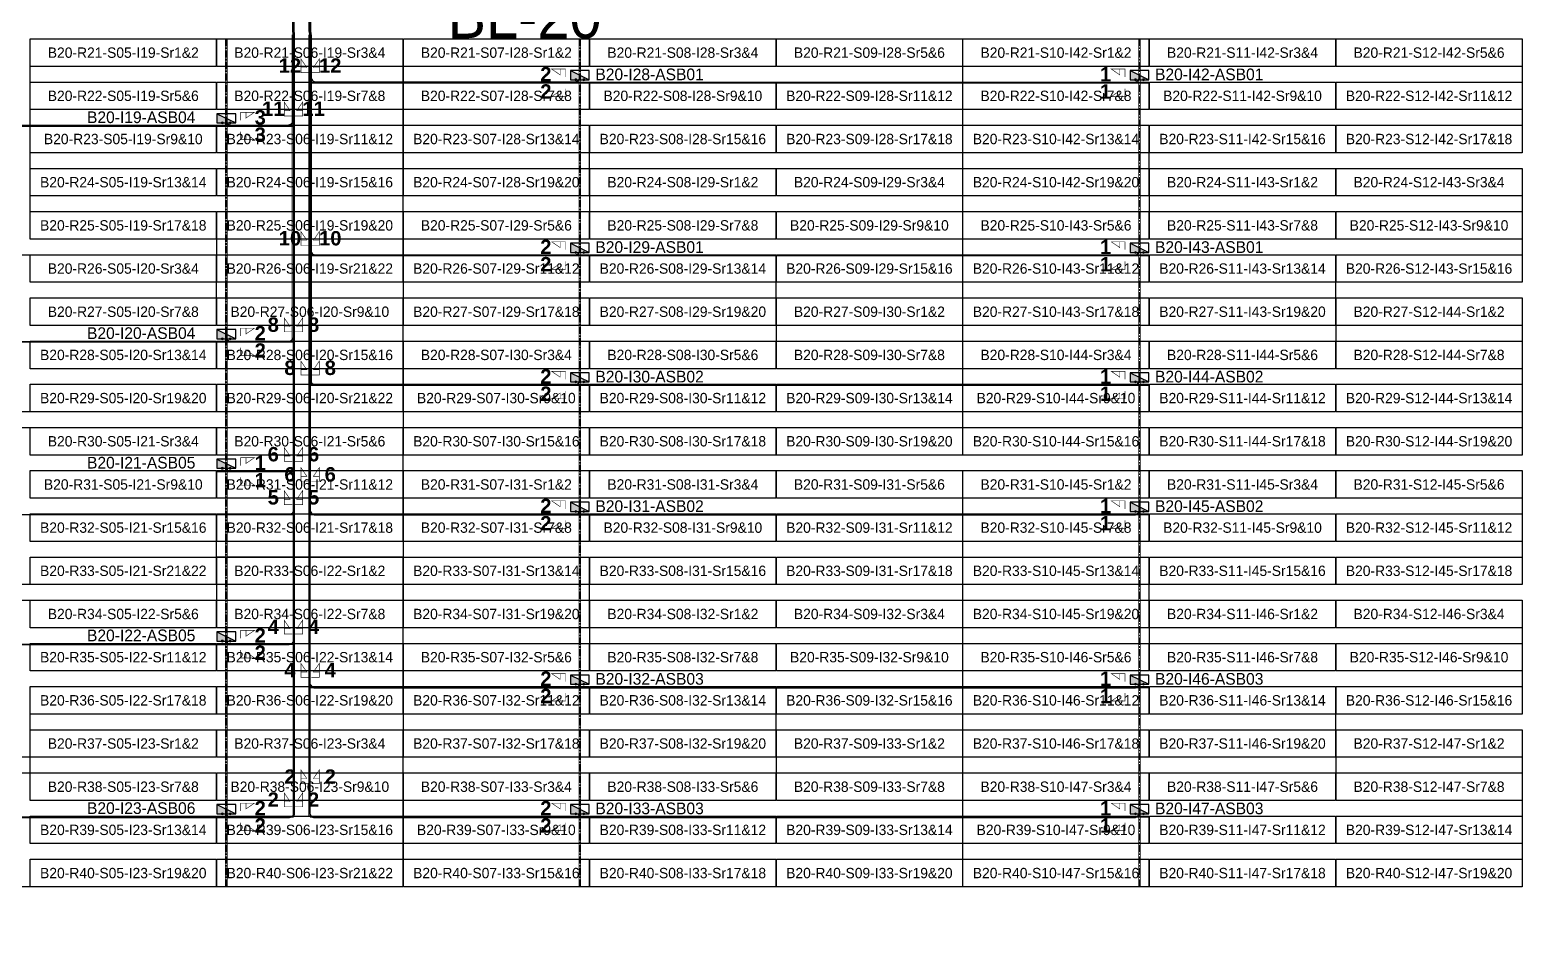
# Model space of a CAD drawing. Header units: metres. Extents: x 530144 to 530565, y 2673807 to 2674119.
# Drawn here: x 530306.3 to 530565.4, y 2673806.8 to 2673963.1 of the extents above; entities that cross this region are included whole.
import ezdxf
from ezdxf.enums import TextEntityAlignment as Align

# ---------------------------------------------------------------- set-up
doc = ezdxf.new("R2010")
doc.units = ezdxf.units.M
doc.linetypes.add('CENTER', pattern=[2, 1.25, -0.25, 0.25, -0.25])
doc.layers.add('Boundary-12.5 MW Block', color=6, linetype='Continuous', lineweight=9)
doc.layers.add('PILE', color=1, linetype='Continuous', lineweight=15)
for name, color, linetype in [('DC Trench BL-20', 40, 'Continuous'), ('E-Inverter Grouping', 2, 'Continuous'), ('Excavation', 7, 'Continuous'), ('Inverter Block-20', 7, 'Continuous'), ('LT Cable(AG) INV to LT Panel BL-20', 2, 'Continuous'), ('Messenger Wire Exc Link', 7, 'Continuous'), ('Messenger Wire-Block-20 (Master Path)', 30, 'Continuous'), ('Messenger Wire-Block-20 (MW Path)', 191, 'Continuous'), ('MMS Block Numbering', 7, 'Continuous'), ('MMS Table Block-20', 8, 'Continuous'), ('Plan Line - DC BL-20', 40, 'Continuous'), ('Section Marking BL-20', 2, 'Continuous')]:
    doc.layers.add(name, color=color, linetype=linetype)
doc.styles.add('Adani Regular', font='Adani Regular.ttf')
doc.styles.add('BoldTextStyle', font='arialbd.ttf')
doc.styles.get("Standard").update_dxf_attribs({"font": 'Adani Regular.ttf'})

# ---------------------------------------------------------------- blocks, each defined once
blk = doc.blocks.new('MMS Table (32.292 x 4.788)')
at = {"color": 0}
blk.add_lwpolyline([(0, -0.002), (0, 4.786), (32.292, 4.786), (32.292, -0.002)], close=True, dxfattribs=at)
at = {"color": 7}
blk.add_attdef('ID1', text='', height=1.8, dxfattribs=at).set_placement((16.146, 2.392), align=Align.MIDDLE_CENTER)
blk = doc.blocks.new('Inverter Block')
h = blk.add_hatch(color=0)
h.dxf.hatch_style = 1
h.paths.add_polyline_path([(-1.46, 2.27), (-1.46, 0.85), (1.46, 0.85)])
at = {"color": 0}
blk.add_lwpolyline([(1.46, 2.27), (-1.46, 2.27), (-1.46, 0.85), (1.46, 0.85)], close=True, dxfattribs=at)
blk.add_lwpolyline([(-1.46, 2.27), (1.46, 0.85)], dxfattribs=at)
at = {"layer": 'PILE'}
for centre in [(-0.61, 0.85), (0.61, 0.85)]:
    blk.add_circle(centre, 0.156, dxfattribs=at)
at = {"color": 7}
blk.add_attdef('ID', (-1.46, 3.01), '', height=1.8, dxfattribs=at)

msp = doc.modelspace()

# ---------------------------------------------------------------- linework, layer by layer
at = {"layer": 'Boundary-12.5 MW Block', "const_width": 0.05}
msp.add_lwpolyline([(530144.4, 2674119.08), (530565.39, 2674119.08), (530565.39, 2673814.29), (530209.08, 2673814.29), (530209.08, 2673806.79), (530176.79, 2673806.79), (530176.79, 2673971.79), (530144.4, 2673971.79)], close=True, dxfattribs=at)
at = {"layer": 'DC Trench BL-20', "color": 40, "const_width": 0.15}
for points in [[(530340.54, 2673961.58), (530340.23, 2673961.58), (530340.23, 2673814.29), (530340.54, 2673814.29)], [(530401.94, 2673961.58), (530401.64, 2673961.58), (530401.64, 2673814.29), (530401.94, 2673814.29)], [(530499.12, 2673961.58), (530498.82, 2673961.58), (530498.82, 2673814.29), (530499.12, 2673814.29)]]:
    msp.add_lwpolyline(points, close=True, dxfattribs=at)
at = {"layer": 'E-Inverter Grouping'}
for points in [[(530371.04, 2673919.29), (530338.75, 2673919.29), (530338.75, 2673926.79), (530306.36, 2673926.79), (530306.36, 2673961.58), (530371.04, 2673961.58)], [(530338.65, 2673916.58), (530371.04, 2673916.58), (530371.04, 2673896.79), (530273.96, 2673896.79), (530273.96, 2673924.08), (530338.65, 2673924.08)], [(530371.04, 2673894.08), (530371.04, 2673874.29), (530338.65, 2673874.29), (530338.65, 2673866.79), (530273.96, 2673866.79), (530273.96, 2673894.08)], [(530338.75, 2673864.08), (530338.75, 2673871.58), (530371.04, 2673871.58), (530371.04, 2673844.29), (530306.26, 2673844.29), (530306.26, 2673836.79), (530273.96, 2673836.79), (530273.96, 2673864.08)], [(530371.04, 2673814.29), (530273.96, 2673814.29), (530273.96, 2673834.08), (530306.36, 2673834.08), (530306.36, 2673841.58), (530371.04, 2673841.58)]]:
    msp.add_lwpolyline(points, close=True, dxfattribs=at)
at = {"layer": 'E-Inverter Grouping', "color": 3}
for points in [[(530468.22, 2673961.58), (530468.22, 2673941.79), (530403.43, 2673941.79), (530403.43, 2673934.29), (530371.14, 2673934.29), (530371.14, 2673961.58)], [(530565.39, 2673961.58), (530565.39, 2673941.79), (530500.61, 2673941.79), (530500.61, 2673934.29), (530468.32, 2673934.29), (530468.32, 2673961.58)], [(530403.53, 2673931.58), (530403.53, 2673939.08), (530468.22, 2673939.08), (530468.22, 2673919.29), (530435.82, 2673919.29), (530435.82, 2673911.79), (530371.14, 2673911.79), (530371.14, 2673931.58)], [(530500.71, 2673931.58), (530500.71, 2673939.08), (530565.39, 2673939.08), (530565.39, 2673919.29), (530533, 2673919.29), (530533, 2673911.79), (530468.32, 2673911.79), (530468.32, 2673931.58)], [(530468.22, 2673889.29), (530371.14, 2673889.29), (530371.14, 2673909.08), (530435.92, 2673909.08), (530435.92, 2673916.58), (530468.22, 2673916.58)], [(530565.39, 2673889.29), (530468.32, 2673889.29), (530468.32, 2673909.08), (530533.1, 2673909.08), (530533.1, 2673916.58), (530565.39, 2673916.58)], [(530468.22, 2673886.58), (530468.22, 2673866.79), (530403.43, 2673866.79), (530403.43, 2673859.29), (530371.14, 2673859.29), (530371.14, 2673886.58)], [(530565.39, 2673886.58), (530565.39, 2673866.79), (530500.61, 2673866.79), (530500.61, 2673859.29), (530468.32, 2673859.29), (530468.32, 2673886.58)], [(530403.53, 2673856.58), (530403.53, 2673864.08), (530468.22, 2673864.08), (530468.22, 2673844.29), (530435.82, 2673844.29), (530435.82, 2673836.79), (530371.14, 2673836.79), (530371.14, 2673856.58)], [(530500.71, 2673856.58), (530500.71, 2673864.08), (530565.39, 2673864.08), (530565.39, 2673844.29), (530533, 2673844.29), (530533, 2673836.79), (530468.32, 2673836.79), (530468.32, 2673856.58)], [(530468.22, 2673814.29), (530371.14, 2673814.29), (530371.14, 2673834.08), (530435.92, 2673834.08), (530435.92, 2673841.58), (530468.22, 2673841.58)], [(530565.39, 2673814.29), (530468.32, 2673814.29), (530468.32, 2673834.08), (530533.1, 2673834.08), (530533.1, 2673841.58), (530565.39, 2673841.58)]]:
    msp.add_lwpolyline(points, close=True, dxfattribs=at)
at = {"layer": 'Excavation', "color": 3, "const_width": 0.1}
for points in [[(530359.46, 2673986.17), (530351.99, 2673986.17), (530351.99, 2673963.11)], [(530359.62, 2673984.25), (530354.84, 2673984.25), (530354.84, 2673963.08)]]:
    msp.add_lwpolyline(points, dxfattribs=at)
at = {"layer": 'LT Cable(AG) INV to LT Panel BL-20'}
for points in [[(530366.83, 2673985.33), (530361.64, 2673985.33, -0.107959), (530361.26, 2673985.41), (530359.64, 2673986.15, 0.107959), (530359.26, 2673986.23), (530352.83, 2673986.23, 0.414214), (530351.93, 2673985.33), (530351.93, 2673963.14, 0.019248), (530351.93, 2673963.07), (530351.99, 2673962.36, -0.019248), (530351.99, 2673962.29), (530351.99, 2673947.4, -0.414214), (530351.09, 2673946.5), (530211.72, 2673946.5, -0.414214), (530210.82, 2673947.4), (530210.82, 2673947.69)], [(530364.89, 2673985.28), (530361.64, 2673985.28, -0.107959), (530361.26, 2673985.36), (530359.64, 2673986.1, 0.107959), (530359.26, 2673986.18), (530352.88, 2673986.18, 0.414214), (530351.98, 2673985.28), (530351.98, 2673963.14, 0.019248), (530351.98, 2673963.07), (530352.04, 2673962.36, -0.019248), (530352.04, 2673962.29), (530352.04, 2673909.85, -0.414214), (530351.14, 2673908.95), (530244.11, 2673908.95, -0.414214), (530243.21, 2673909.85), (530243.21, 2673910.19)], [(530364.89, 2673985.23), (530361.64, 2673985.23, -0.107959), (530361.26, 2673985.31), (530359.64, 2673986.05, 0.107959), (530359.26, 2673986.13), (530352.93, 2673986.13, 0.414214), (530352.03, 2673985.23), (530352.03, 2673963.14, 0.019248), (530352.03, 2673963.07), (530352.09, 2673962.37, -0.019248), (530352.09, 2673962.3), (530352.09, 2673879.8, -0.414214), (530351.19, 2673878.9), (530244.11, 2673878.9, -0.414214), (530243.21, 2673879.8), (530243.21, 2673880.19)], [(530362.81, 2673985.18), (530361.64, 2673985.18, -0.107959), (530361.26, 2673985.26), (530359.64, 2673986, 0.107959), (530359.26, 2673986.08), (530352.98, 2673986.08, 0.414214), (530352.08, 2673985.18), (530352.08, 2673963.15, 0.019248), (530352.08, 2673963.08), (530352.14, 2673962.37, -0.019248), (530352.14, 2673962.3), (530352.14, 2673857.25, -0.414214), (530351.24, 2673856.35), (530244.11, 2673856.35, -0.414214), (530243.21, 2673857.25), (530243.21, 2673857.69)], [(530362.81, 2673985.13), (530361.64, 2673985.13, -0.107959), (530361.26, 2673985.21), (530359.64, 2673985.95, 0.107959), (530359.26, 2673986.03), (530353.03, 2673986.03, 0.414214), (530352.13, 2673985.13), (530352.13, 2673963.15, 0.019248), (530352.13, 2673963.08), (530352.19, 2673962.37, -0.019248), (530352.19, 2673962.3), (530352.19, 2673827.2, -0.414214), (530351.29, 2673826.3), (530244.11, 2673826.3, -0.414214), (530243.21, 2673827.2), (530243.21, 2673827.69)], [(530366.83, 2673985.35), (530361.64, 2673985.35, -0.107959), (530361.26, 2673985.43), (530359.64, 2673986.18, 0.107959), (530359.26, 2673986.26), (530352.81, 2673986.26, 0.414214), (530351.91, 2673985.36), (530351.91, 2673963.14, 0.019248), (530351.91, 2673963.07), (530351.96, 2673962.36, -0.019248), (530351.97, 2673962.29), (530351.97, 2673947.42, -0.414214), (530351.07, 2673946.52), (530276.5, 2673946.52, -0.414214), (530275.6, 2673947.42), (530275.6, 2673947.69)], [(530366.83, 2673985.38), (530361.64, 2673985.38, -0.107959), (530361.26, 2673985.46), (530359.64, 2673986.2, 0.107959), (530359.26, 2673986.28), (530352.78, 2673986.28, 0.414214), (530351.88, 2673985.38), (530351.88, 2673963.14, 0.019248), (530351.88, 2673963.07), (530351.94, 2673962.36, -0.019248), (530351.94, 2673962.29), (530351.94, 2673947.45, -0.414214), (530351.04, 2673946.55), (530341.29, 2673946.55, -0.414214), (530340.39, 2673947.45), (530340.39, 2673947.69)], [(530366.83, 2673985.3), (530361.64, 2673985.3, -0.107959), (530361.26, 2673985.38), (530359.64, 2673986.13, 0.107959), (530359.26, 2673986.21), (530352.86, 2673986.21, 0.414214), (530351.96, 2673985.31), (530351.96, 2673963.14, 0.019248), (530351.96, 2673963.07), (530352.01, 2673962.36, -0.019248), (530352.02, 2673962.29), (530352.02, 2673909.87, -0.414214), (530351.12, 2673908.97), (530341.29, 2673908.97, -0.414214), (530340.39, 2673909.87), (530340.39, 2673910.19)], [(530364.89, 2673985.25), (530361.64, 2673985.25, -0.107959), (530361.26, 2673985.33), (530359.64, 2673986.08, 0.107959), (530359.26, 2673986.16), (530352.91, 2673986.16, 0.414214), (530352.01, 2673985.26), (530352.01, 2673963.14, 0.019248), (530352.01, 2673963.07), (530352.06, 2673962.36, -0.019248), (530352.07, 2673962.3), (530352.07, 2673887.32, -0.414214), (530351.17, 2673886.42), (530341.29, 2673886.42, -0.414214), (530340.39, 2673887.32), (530340.39, 2673887.69)], [(530364.89, 2673985.2), (530361.64, 2673985.2, -0.107959), (530361.26, 2673985.28), (530359.64, 2673986.03, 0.107959), (530359.26, 2673986.11), (530352.96, 2673986.11, 0.414214), (530352.06, 2673985.21), (530352.06, 2673963.14, 0.019248), (530352.06, 2673963.08), (530352.11, 2673962.37, -0.019248), (530352.12, 2673962.3), (530352.12, 2673857.27, -0.414214), (530351.22, 2673856.37), (530341.29, 2673856.37, -0.414214), (530340.39, 2673857.27), (530340.39, 2673857.69)], [(530362.81, 2673985.15), (530361.64, 2673985.15, -0.107959), (530361.26, 2673985.23), (530359.64, 2673985.98, 0.107959), (530359.26, 2673986.06), (530353.01, 2673986.06, 0.414214), (530352.11, 2673985.16), (530352.11, 2673963.15, 0.019248), (530352.11, 2673963.08), (530352.16, 2673962.37, -0.019248), (530352.17, 2673962.3), (530352.17, 2673827.22, -0.414214), (530351.27, 2673826.32), (530341.29, 2673826.32, -0.414214), (530340.39, 2673827.22), (530340.39, 2673827.69)]]:
    msp.add_lwpolyline(points, format="xyb", dxfattribs=at)
at = {"layer": 'LT Cable(AG) INV to LT Panel BL-20', "color": 5}
for points in [[(530361.8, 2673984.8), (530361.5, 2673984.8, 0.059091), (530361.29, 2673984.77), (530359.73, 2673984.4, -0.059091), (530359.52, 2673984.37), (530355.62, 2673984.37, 0.414214), (530354.72, 2673983.47), (530354.72, 2673963.13, 0.03652), (530354.73, 2673963), (530354.82, 2673962.39, -0.03652), (530354.83, 2673962.25), (530354.83, 2673827.21, 0.414214), (530355.73, 2673826.31), (530498.07, 2673826.31, 0.414214), (530498.97, 2673827.21), (530498.97, 2673827.69)], [(530361.8, 2673984.77), (530361.5, 2673984.77, 0.059091), (530361.29, 2673984.75), (530359.73, 2673984.37, -0.059091), (530359.52, 2673984.35), (530355.64, 2673984.35, 0.414214), (530354.74, 2673983.45), (530354.74, 2673963.14, 0.03652), (530354.75, 2673963.01), (530354.84, 2673962.39, -0.03652), (530354.85, 2673962.26), (530354.85, 2673827.24, 0.414214), (530355.75, 2673826.34), (530400.89, 2673826.34, 0.414214), (530401.79, 2673827.24), (530401.79, 2673827.69)], [(530361.8, 2673984.75), (530361.5, 2673984.75, 0.059091), (530361.29, 2673984.72), (530359.73, 2673984.35, -0.059091), (530359.52, 2673984.32), (530355.67, 2673984.32, 0.414214), (530354.77, 2673983.42), (530354.77, 2673963.14, 0.03652), (530354.78, 2673963.01), (530354.87, 2673962.39, -0.03652), (530354.88, 2673962.26), (530354.88, 2673849.76, 0.414214), (530355.78, 2673848.86), (530498.07, 2673848.86, 0.414214), (530498.97, 2673849.76), (530498.97, 2673850.19)], [(530361.8, 2673984.72), (530361.5, 2673984.72, 0.059091), (530361.29, 2673984.7), (530359.73, 2673984.32, -0.059091), (530359.52, 2673984.3), (530355.69, 2673984.3, 0.414214), (530354.79, 2673983.4), (530354.79, 2673963.14, 0.03652), (530354.8, 2673963.01), (530354.89, 2673962.39, -0.03652), (530354.9, 2673962.26), (530354.9, 2673849.79, 0.414214), (530355.8, 2673848.89), (530400.89, 2673848.89, 0.414214), (530401.79, 2673849.79), (530401.79, 2673850.19)], [(530363.79, 2673984.7), (530361.5, 2673984.7, 0.059091), (530361.29, 2673984.67), (530359.73, 2673984.3, -0.059091), (530359.52, 2673984.27), (530355.72, 2673984.27, 0.414214), (530354.82, 2673983.37), (530354.82, 2673963.14, 0.03652), (530354.83, 2673963.01), (530354.92, 2673962.39, -0.03652), (530354.93, 2673962.26), (530354.93, 2673879.81, 0.414214), (530355.83, 2673878.91), (530498.07, 2673878.91, 0.414214), (530498.97, 2673879.81), (530498.97, 2673880.19)], [(530363.79, 2673984.67), (530361.5, 2673984.67, 0.059091), (530361.29, 2673984.65), (530359.73, 2673984.27, -0.059091), (530359.52, 2673984.25), (530355.74, 2673984.25, 0.414214), (530354.84, 2673983.35), (530354.84, 2673963.14, 0.03652), (530354.85, 2673963.01), (530354.94, 2673962.39, -0.03652), (530354.95, 2673962.26), (530354.95, 2673879.84, 0.414214), (530355.85, 2673878.94), (530400.89, 2673878.94, 0.414214), (530401.79, 2673879.84), (530401.79, 2673880.19)], [(530363.79, 2673984.65), (530361.5, 2673984.65, 0.059091), (530361.29, 2673984.62), (530359.73, 2673984.25, -0.059091), (530359.52, 2673984.22), (530355.77, 2673984.22, 0.414214), (530354.87, 2673983.32), (530354.87, 2673963.15, 0.03652), (530354.88, 2673963.01), (530354.97, 2673962.4, -0.03652), (530354.98, 2673962.27), (530354.98, 2673902.36, 0.414214), (530355.88, 2673901.46), (530498.07, 2673901.46, 0.414214), (530498.97, 2673902.36), (530498.97, 2673902.69)], [(530363.79, 2673984.62), (530361.5, 2673984.62, 0.059091), (530361.29, 2673984.6), (530359.73, 2673984.22, -0.059091), (530359.52, 2673984.2), (530355.79, 2673984.2, 0.414214), (530354.89, 2673983.3), (530354.89, 2673963.15, 0.03652), (530354.9, 2673963.02), (530354.99, 2673962.4, -0.03652), (530355, 2673962.27), (530355, 2673902.39, 0.414214), (530355.9, 2673901.49), (530400.89, 2673901.49, 0.414214), (530401.79, 2673902.39), (530401.79, 2673902.69)], [(530365.94, 2673984.6), (530361.5, 2673984.6, 0.059091), (530361.29, 2673984.57), (530359.73, 2673984.2, -0.059091), (530359.52, 2673984.17), (530355.82, 2673984.17, 0.414214), (530354.92, 2673983.27), (530354.92, 2673963.15, 0.03652), (530354.93, 2673963.02), (530355.02, 2673962.4, -0.03652), (530355.03, 2673962.27), (530355.03, 2673924.91, 0.414214), (530355.93, 2673924.01), (530498.07, 2673924.01, 0.414214), (530498.97, 2673924.91), (530498.97, 2673925.19)], [(530365.94, 2673984.57), (530361.5, 2673984.57, 0.059091), (530361.29, 2673984.55), (530359.73, 2673984.17, -0.059091), (530359.52, 2673984.15), (530355.84, 2673984.15, 0.414214), (530354.94, 2673983.25), (530354.94, 2673963.15, 0.03652), (530354.95, 2673963.02), (530355.04, 2673962.4, -0.03652), (530355.05, 2673962.27), (530355.05, 2673924.94, 0.414214), (530355.95, 2673924.04), (530400.89, 2673924.04, 0.414214), (530401.79, 2673924.94), (530401.79, 2673925.19)], [(530365.94, 2673984.55), (530361.5, 2673984.55, 0.059091), (530361.29, 2673984.52), (530359.73, 2673984.15, -0.059091), (530359.52, 2673984.12), (530355.87, 2673984.12, 0.414214), (530354.97, 2673983.22), (530354.97, 2673963.15, 0.03652), (530354.98, 2673963.02), (530355.07, 2673962.4, -0.03652), (530355.08, 2673962.27), (530355.08, 2673954.96, 0.414214), (530355.98, 2673954.06), (530498.07, 2673954.06, 0.414214), (530498.97, 2673954.96), (530498.97, 2673955.19)], [(530365.94, 2673984.52), (530361.5, 2673984.52, 0.059091), (530361.29, 2673984.5), (530359.73, 2673984.12, -0.059091), (530359.52, 2673984.1), (530355.89, 2673984.1, 0.414214), (530354.99, 2673983.2), (530354.99, 2673963.15, 0.03652), (530355, 2673963.02), (530355.09, 2673962.41, -0.03652), (530355.1, 2673962.27), (530355.1, 2673954.99, 0.414214), (530356, 2673954.09), (530400.89, 2673954.09, 0.414214), (530401.79, 2673954.99), (530401.79, 2673955.19)]]:
    msp.add_lwpolyline(points, format="xyb", dxfattribs=at)
at = {"layer": 'Messenger Wire Exc Link'}
for points in [[(530351.99, 2673963.11), (530352.05, 2673962.33)], [(530354.84, 2673963.08), (530354.95, 2673962.33)]]:
    msp.add_lwpolyline(points, dxfattribs=at)
at = {"layer": 'Messenger Wire-Block-20 (Master Path)'}
for points in [[(530352.05, 2673826.44), (530352.05, 2673962.33)], [(530354.95, 2673826.44), (530354.95, 2673962.33)], [(530354.95, 2673953.94), (530500.61, 2673953.94)], [(530209.18, 2673946.44), (530352.05, 2673946.44)], [(530354.95, 2673923.94), (530500.61, 2673923.94)], [(530241.57, 2673908.94), (530352.05, 2673908.94)], [(530354.95, 2673901.44), (530500.61, 2673901.44)], [(530338.75, 2673886.44), (530352.05, 2673886.44)], [(530241.57, 2673878.94), (530352.05, 2673878.94)], [(530354.95, 2673878.94), (530500.61, 2673878.94)], [(530241.57, 2673856.44), (530352.05, 2673856.44)], [(530354.95, 2673848.94), (530500.61, 2673848.94)], [(530241.57, 2673826.44), (530352.05, 2673826.44)], [(530354.95, 2673826.44), (530500.61, 2673826.44)]]:
    msp.add_lwpolyline(points, dxfattribs=at)
at = {"layer": 'Messenger Wire-Block-20 (MW Path)', "const_width": 0.1}
for points in [[(530351.8, 2673908.94), (530351.8, 2673962.33)], [(530352.3, 2673826.44), (530352.3, 2673962.33)], [(530354.7, 2673826.44), (530354.7, 2673962.33)], [(530355.2, 2673901.44), (530355.2, 2673962.33)], [(530354.95, 2673953.94), (530500.61, 2673953.94)], [(530209.18, 2673946.44), (530352.05, 2673946.44)], [(530354.95, 2673923.94), (530500.61, 2673923.94)], [(530241.57, 2673908.94), (530352.05, 2673908.94)], [(530354.95, 2673901.44), (530500.61, 2673901.44)], [(530338.75, 2673886.44), (530352.05, 2673886.44)], [(530241.57, 2673878.94), (530352.05, 2673878.94)], [(530354.95, 2673878.94), (530500.61, 2673878.94)], [(530241.57, 2673856.44), (530352.05, 2673856.44)], [(530354.95, 2673848.94), (530500.61, 2673848.94)], [(530241.57, 2673826.44), (530352.05, 2673826.44)], [(530354.95, 2673826.44), (530500.61, 2673826.44)]]:
    msp.add_lwpolyline(points, dxfattribs=at)
at = {"layer": 'Plan Line - DC BL-20', "color": 6, "linetype": 'CENTER'}
for points in [[(530340.39, 2673961.58), (530340.39, 2673814.29)], [(530401.79, 2673961.58), (530401.79, 2673814.29)], [(530498.97, 2673961.58), (530498.97, 2673814.29)]]:
    msp.add_lwpolyline(points, dxfattribs=at)
at = {"layer": 'Section Marking BL-20', "color": 94, "lineweight": 35, "true_color": 0x00a500, "const_width": 0.1}
for points in [[(530354.75, 2673955.69), (530353.36, 2673955.69), (530353.36, 2673958.09), (530354.37, 2673956.61), (530353.36, 2673956.61)], [(530355.15, 2673955.69), (530356.54, 2673955.69), (530356.54, 2673958.09), (530355.53, 2673956.61), (530356.54, 2673956.61)], [(530399.29, 2673954.94), (530399.29, 2673956.33), (530396.89, 2673956.33), (530398.37, 2673955.32), (530398.37, 2673956.33)], [(530496.47, 2673954.94), (530496.47, 2673956.33), (530494.07, 2673956.33), (530495.55, 2673955.32), (530495.55, 2673956.33)], [(530399.29, 2673952.94), (530399.29, 2673951.55), (530396.89, 2673951.55), (530398.37, 2673952.56), (530398.37, 2673951.55)], [(530496.47, 2673952.94), (530496.47, 2673951.55), (530494.07, 2673951.55), (530495.55, 2673952.56), (530495.55, 2673951.55)], [(530342.89, 2673947.44), (530342.89, 2673948.83), (530345.29, 2673948.83), (530343.81, 2673947.82), (530343.81, 2673948.83)], [(530351.85, 2673948.19), (530350.46, 2673948.19), (530350.46, 2673950.59), (530351.47, 2673949.11), (530350.46, 2673949.11)], [(530352.25, 2673948.19), (530353.64, 2673948.19), (530353.64, 2673950.59), (530352.63, 2673949.11), (530353.64, 2673949.11)], [(530342.89, 2673945.44), (530342.89, 2673944.05), (530345.29, 2673944.05), (530343.81, 2673945.06), (530343.81, 2673944.05)], [(530354.75, 2673925.69), (530353.36, 2673925.69), (530353.36, 2673928.09), (530354.37, 2673926.61), (530353.36, 2673926.61)], [(530355.15, 2673925.69), (530356.54, 2673925.69), (530356.54, 2673928.09), (530355.53, 2673926.61), (530356.54, 2673926.61)], [(530399.29, 2673924.94), (530399.29, 2673926.33), (530396.89, 2673926.33), (530398.37, 2673925.32), (530398.37, 2673926.33)], [(530496.47, 2673924.94), (530496.47, 2673926.33), (530494.07, 2673926.33), (530495.55, 2673925.32), (530495.55, 2673926.33)], [(530399.29, 2673922.94), (530399.29, 2673921.55), (530396.89, 2673921.55), (530398.37, 2673922.56), (530398.37, 2673921.55)], [(530496.47, 2673922.94), (530496.47, 2673921.55), (530494.07, 2673921.55), (530495.55, 2673922.56), (530495.55, 2673921.55)], [(530351.85, 2673910.69), (530350.46, 2673910.69), (530350.46, 2673913.09), (530351.47, 2673911.61), (530350.46, 2673911.61)], [(530352.25, 2673910.69), (530353.64, 2673910.69), (530353.64, 2673913.09), (530352.63, 2673911.61), (530353.64, 2673911.61)], [(530342.89, 2673909.94), (530342.89, 2673911.33), (530345.29, 2673911.33), (530343.81, 2673910.32), (530343.81, 2673911.33)], [(530342.89, 2673907.94), (530342.89, 2673906.55), (530345.29, 2673906.55), (530343.81, 2673907.56), (530343.81, 2673906.55)], [(530354.75, 2673903.19), (530353.36, 2673903.19), (530353.36, 2673905.59), (530354.37, 2673904.11), (530353.36, 2673904.11)], [(530355.15, 2673903.19), (530356.54, 2673903.19), (530356.54, 2673905.59), (530355.53, 2673904.11), (530356.54, 2673904.11)], [(530399.29, 2673902.44), (530399.29, 2673903.83), (530396.89, 2673903.83), (530398.37, 2673902.82), (530398.37, 2673903.83)], [(530496.47, 2673902.44), (530496.47, 2673903.83), (530494.07, 2673903.83), (530495.55, 2673902.82), (530495.55, 2673903.83)], [(530399.29, 2673900.44), (530399.29, 2673899.05), (530396.89, 2673899.05), (530398.37, 2673900.06), (530398.37, 2673899.05)], [(530496.47, 2673900.44), (530496.47, 2673899.05), (530494.07, 2673899.05), (530495.55, 2673900.06), (530495.55, 2673899.05)], [(530351.85, 2673888.19), (530350.46, 2673888.19), (530350.46, 2673890.59), (530351.47, 2673889.11), (530350.46, 2673889.11)], [(530352.25, 2673888.19), (530353.64, 2673888.19), (530353.64, 2673890.59), (530352.63, 2673889.11), (530353.64, 2673889.11)], [(530342.89, 2673887.44), (530342.89, 2673888.83), (530345.29, 2673888.83), (530343.81, 2673887.82), (530343.81, 2673888.83)], [(530354.75, 2673884.69), (530353.36, 2673884.69), (530353.36, 2673887.09), (530354.37, 2673885.61), (530353.36, 2673885.61)], [(530355.15, 2673884.69), (530356.54, 2673884.69), (530356.54, 2673887.09), (530355.53, 2673885.61), (530356.54, 2673885.61)], [(530342.89, 2673885.44), (530342.89, 2673884.05), (530345.29, 2673884.05), (530343.81, 2673885.06), (530343.81, 2673884.05)], [(530351.85, 2673880.69), (530350.46, 2673880.69), (530350.46, 2673883.09), (530351.47, 2673881.61), (530350.46, 2673881.61)], [(530352.25, 2673880.69), (530353.64, 2673880.69), (530353.64, 2673883.09), (530352.63, 2673881.61), (530353.64, 2673881.61)], [(530399.29, 2673879.94), (530399.29, 2673881.33), (530396.89, 2673881.33), (530398.37, 2673880.32), (530398.37, 2673881.33)], [(530496.47, 2673879.94), (530496.47, 2673881.33), (530494.07, 2673881.33), (530495.55, 2673880.32), (530495.55, 2673881.33)], [(530399.29, 2673877.94), (530399.29, 2673876.55), (530396.89, 2673876.55), (530398.37, 2673877.56), (530398.37, 2673876.55)], [(530496.47, 2673877.94), (530496.47, 2673876.55), (530494.07, 2673876.55), (530495.55, 2673877.56), (530495.55, 2673876.55)], [(530351.85, 2673858.19), (530350.46, 2673858.19), (530350.46, 2673860.59), (530351.47, 2673859.11), (530350.46, 2673859.11)], [(530352.25, 2673858.19), (530353.64, 2673858.19), (530353.64, 2673860.59), (530352.63, 2673859.11), (530353.64, 2673859.11)], [(530342.89, 2673857.44), (530342.89, 2673858.83), (530345.29, 2673858.83), (530343.81, 2673857.82), (530343.81, 2673858.83)], [(530342.89, 2673855.44), (530342.89, 2673854.05), (530345.29, 2673854.05), (530343.81, 2673855.06), (530343.81, 2673854.05)], [(530354.75, 2673850.69), (530353.36, 2673850.69), (530353.36, 2673853.09), (530354.37, 2673851.61), (530353.36, 2673851.61)], [(530355.15, 2673850.69), (530356.54, 2673850.69), (530356.54, 2673853.09), (530355.53, 2673851.61), (530356.54, 2673851.61)], [(530399.29, 2673849.94), (530399.29, 2673851.33), (530396.89, 2673851.33), (530398.37, 2673850.32), (530398.37, 2673851.33)], [(530496.47, 2673849.94), (530496.47, 2673851.33), (530494.07, 2673851.33), (530495.55, 2673850.32), (530495.55, 2673851.33)], [(530399.29, 2673847.94), (530399.29, 2673846.55), (530396.89, 2673846.55), (530398.37, 2673847.56), (530398.37, 2673846.55)], [(530496.47, 2673847.94), (530496.47, 2673846.55), (530494.07, 2673846.55), (530495.55, 2673847.56), (530495.55, 2673846.55)], [(530354.75, 2673832.19), (530353.36, 2673832.19), (530353.36, 2673834.59), (530354.37, 2673833.11), (530353.36, 2673833.11)], [(530355.15, 2673832.19), (530356.54, 2673832.19), (530356.54, 2673834.59), (530355.53, 2673833.11), (530356.54, 2673833.11)], [(530351.85, 2673828.19), (530350.46, 2673828.19), (530350.46, 2673830.59), (530351.47, 2673829.11), (530350.46, 2673829.11)], [(530352.25, 2673828.19), (530353.64, 2673828.19), (530353.64, 2673830.59), (530352.63, 2673829.11), (530353.64, 2673829.11)], [(530342.89, 2673827.44), (530342.89, 2673828.83), (530345.29, 2673828.83), (530343.81, 2673827.82), (530343.81, 2673828.83)], [(530399.29, 2673827.44), (530399.29, 2673828.83), (530396.89, 2673828.83), (530398.37, 2673827.82), (530398.37, 2673828.83)], [(530496.47, 2673827.44), (530496.47, 2673828.83), (530494.07, 2673828.83), (530495.55, 2673827.82), (530495.55, 2673828.83)], [(530342.89, 2673825.44), (530342.89, 2673824.05), (530345.29, 2673824.05), (530343.81, 2673825.06), (530343.81, 2673824.05)], [(530399.29, 2673825.44), (530399.29, 2673824.05), (530396.89, 2673824.05), (530398.37, 2673825.06), (530398.37, 2673824.05)], [(530496.47, 2673825.44), (530496.47, 2673824.05), (530494.07, 2673824.05), (530495.55, 2673825.06), (530495.55, 2673824.05)]]:
    msp.add_lwpolyline(points, dxfattribs=at)

# ---------------------------------------------------------------- block references
at = {"layer": 'Inverter Block-20'}
ref = msp.add_blockref('Inverter Block', (530401.79, 2673953.53), dxfattribs=dict(at, xscale=1.124999999976148, yscale=1.124999999976148, zscale=1.124999999976148))
ref.add_attrib('ID', 'B20-I28-ASB01', (530404.49, 2673954.4), dxfattribs={"layer": '0', "color": 7, "height": 2.025})
ref = msp.add_blockref('Inverter Block', (530498.97, 2673953.53), dxfattribs=dict(at, xscale=1.124999999976148, yscale=1.124999999976148, zscale=1.124999999976148))
ref.add_attrib('ID', 'B20-I42-ASB01', (530501.67, 2673954.4), dxfattribs={"layer": '0', "color": 7, "height": 2.025})
ref = msp.add_blockref('Inverter Block', (530340.39, 2673946.03), dxfattribs=dict(at, xscale=1.124999999976148, yscale=1.124999999976148, zscale=1.124999999976148))
ref.add_attrib('ID', 'B20-I19-ASB04', (530316.21, 2673946.95), dxfattribs={"layer": '0', "color": 7, "height": 2.025})
ref = msp.add_blockref('Inverter Block', (530401.79, 2673923.53), dxfattribs=dict(at, xscale=1.124999999976148, yscale=1.124999999976148, zscale=1.124999999976148))
ref.add_attrib('ID', 'B20-I29-ASB01', (530404.49, 2673924.4), dxfattribs={"layer": '0', "color": 7, "height": 2.025})
ref = msp.add_blockref('Inverter Block', (530498.97, 2673923.53), dxfattribs=dict(at, xscale=1.124999999976148, yscale=1.124999999976148, zscale=1.124999999976148))
ref.add_attrib('ID', 'B20-I43-ASB01', (530501.67, 2673924.4), dxfattribs={"layer": '0', "color": 7, "height": 2.025})
ref = msp.add_blockref('Inverter Block', (530340.39, 2673908.53), dxfattribs=dict(at, xscale=1.124999999976148, yscale=1.124999999976148, zscale=1.124999999976148))
ref.add_attrib('ID', 'B20-I20-ASB04', (530316.21, 2673909.45), dxfattribs={"layer": '0', "color": 7, "height": 2.025})
ref = msp.add_blockref('Inverter Block', (530401.79, 2673901.03), dxfattribs=dict(at, xscale=1.124999999976148, yscale=1.124999999976148, zscale=1.124999999976148))
ref.add_attrib('ID', 'B20-I30-ASB02', (530404.49, 2673901.9), dxfattribs={"layer": '0', "color": 7, "height": 2.025})
ref = msp.add_blockref('Inverter Block', (530498.97, 2673901.03), dxfattribs=dict(at, xscale=1.124999999976148, yscale=1.124999999976148, zscale=1.124999999976148))
ref.add_attrib('ID', 'B20-I44-ASB02', (530501.67, 2673901.9), dxfattribs={"layer": '0', "color": 7, "height": 2.025})
ref = msp.add_blockref('Inverter Block', (530340.39, 2673886.03), dxfattribs=dict(at, xscale=1.124999999976148, yscale=1.124999999976148, zscale=1.124999999976148))
ref.add_attrib('ID', 'B20-I21-ASB05', (530316.21, 2673886.95), dxfattribs={"layer": '0', "color": 7, "height": 2.025})
ref = msp.add_blockref('Inverter Block', (530401.79, 2673878.53), dxfattribs=dict(at, xscale=1.124999999976148, yscale=1.124999999976148, zscale=1.124999999976148))
ref.add_attrib('ID', 'B20-I31-ASB02', (530404.49, 2673879.4), dxfattribs={"layer": '0', "color": 7, "height": 2.025})
ref = msp.add_blockref('Inverter Block', (530498.97, 2673878.53), dxfattribs=dict(at, xscale=1.124999999976148, yscale=1.124999999976148, zscale=1.124999999976148))
ref.add_attrib('ID', 'B20-I45-ASB02', (530501.67, 2673879.4), dxfattribs={"layer": '0', "color": 7, "height": 2.025})
ref = msp.add_blockref('Inverter Block', (530340.39, 2673856.03), dxfattribs=dict(at, xscale=1.124999999976148, yscale=1.124999999976148, zscale=1.124999999976148))
ref.add_attrib('ID', 'B20-I22-ASB05', (530316.21, 2673856.95), dxfattribs={"layer": '0', "color": 7, "height": 2.025})
ref = msp.add_blockref('Inverter Block', (530401.79, 2673848.53), dxfattribs=dict(at, xscale=1.124999999976148, yscale=1.124999999976148, zscale=1.124999999976148))
ref.add_attrib('ID', 'B20-I32-ASB03', (530404.49, 2673849.4), dxfattribs={"layer": '0', "color": 7, "height": 2.025})
ref = msp.add_blockref('Inverter Block', (530498.97, 2673848.53), dxfattribs=dict(at, xscale=1.124999999976148, yscale=1.124999999976148, zscale=1.124999999976148))
ref.add_attrib('ID', 'B20-I46-ASB03', (530501.67, 2673849.4), dxfattribs={"layer": '0', "color": 7, "height": 2.025})
ref = msp.add_blockref('Inverter Block', (530340.39, 2673826.03), dxfattribs=dict(at, xscale=1.124999999976148, yscale=1.124999999976148, zscale=1.124999999976148))
ref.add_attrib('ID', 'B20-I23-ASB06', (530316.21, 2673826.95), dxfattribs={"layer": '0', "color": 7, "height": 2.025})
ref = msp.add_blockref('Inverter Block', (530401.79, 2673826.03), dxfattribs=dict(at, xscale=1.124999999976148, yscale=1.124999999976148, zscale=1.124999999976148))
ref.add_attrib('ID', 'B20-I33-ASB03', (530404.49, 2673826.9), dxfattribs={"layer": '0', "color": 7, "height": 2.025})
ref = msp.add_blockref('Inverter Block', (530498.97, 2673826.03), dxfattribs=dict(at, xscale=1.124999999976148, yscale=1.124999999976148, zscale=1.124999999976148))
ref.add_attrib('ID', 'B20-I47-ASB03', (530501.67, 2673826.9), dxfattribs={"layer": '0', "color": 7, "height": 2.025})
at = {"layer": 'MMS Table Block-20'}
for p, values in [((530306.36, 2673956.79), {'ID1': 'B20-R21-S05-I19-Sr1&2'}), ((530338.75, 2673956.79), {'ID1': 'B20-R21-S06-I19-Sr3&4'}), ((530371.14, 2673956.79), {'ID1': 'B20-R21-S07-I28-Sr1&2'}), ((530403.53, 2673956.79), {'ID1': 'B20-R21-S08-I28-Sr3&4'}), ((530435.92, 2673956.79), {'ID1': 'B20-R21-S09-I28-Sr5&6'}), ((530468.32, 2673956.79), {'ID1': 'B20-R21-S10-I42-Sr1&2'}), ((530500.71, 2673956.79), {'ID1': 'B20-R21-S11-I42-Sr3&4'}), ((530533.1, 2673956.79), {'ID1': 'B20-R21-S12-I42-Sr5&6'}), ((530306.36, 2673949.29), {'ID1': 'B20-R22-S05-I19-Sr5&6'}), ((530338.75, 2673949.29), {'ID1': 'B20-R22-S06-I19-Sr7&8'}), ((530371.14, 2673949.29), {'ID1': 'B20-R22-S07-I28-Sr7&8'}), ((530403.53, 2673949.29), {'ID1': 'B20-R22-S08-I28-Sr9&10'}), ((530435.92, 2673949.29), {'ID1': 'B20-R22-S09-I28-Sr11&12'}), ((530468.32, 2673949.29), {'ID1': 'B20-R22-S10-I42-Sr7&8'}), ((530500.71, 2673949.29), {'ID1': 'B20-R22-S11-I42-Sr9&10'}), ((530533.1, 2673949.29), {'ID1': 'B20-R22-S12-I42-Sr11&12'}), ((530306.36, 2673941.79), {'ID1': 'B20-R23-S05-I19-Sr9&10'}), ((530338.75, 2673941.79), {'ID1': 'B20-R23-S06-I19-Sr11&12'}), ((530371.14, 2673941.79), {'ID1': 'B20-R23-S07-I28-Sr13&14'}), ((530403.53, 2673941.79), {'ID1': 'B20-R23-S08-I28-Sr15&16'}), ((530435.92, 2673941.79), {'ID1': 'B20-R23-S09-I28-Sr17&18'}), ((530468.32, 2673941.79), {'ID1': 'B20-R23-S10-I42-Sr13&14'}), ((530500.71, 2673941.79), {'ID1': 'B20-R23-S11-I42-Sr15&16'}), ((530533.1, 2673941.79), {'ID1': 'B20-R23-S12-I42-Sr17&18'}), ((530306.36, 2673934.29), {'ID1': 'B20-R24-S05-I19-Sr13&14'}), ((530338.75, 2673934.29), {'ID1': 'B20-R24-S06-I19-Sr15&16'}), ((530371.14, 2673934.29), {'ID1': 'B20-R24-S07-I28-Sr19&20'}), ((530403.53, 2673934.29), {'ID1': 'B20-R24-S08-I29-Sr1&2'}), ((530435.92, 2673934.29), {'ID1': 'B20-R24-S09-I29-Sr3&4'}), ((530468.32, 2673934.29), {'ID1': 'B20-R24-S10-I42-Sr19&20'}), ((530500.71, 2673934.29), {'ID1': 'B20-R24-S11-I43-Sr1&2'}), ((530533.1, 2673934.29), {'ID1': 'B20-R24-S12-I43-Sr3&4'}), ((530306.36, 2673926.79), {'ID1': 'B20-R25-S05-I19-Sr17&18'}), ((530338.75, 2673926.79), {'ID1': 'B20-R25-S06-I19-Sr19&20'}), ((530371.14, 2673926.79), {'ID1': 'B20-R25-S07-I29-Sr5&6'}), ((530403.53, 2673926.79), {'ID1': 'B20-R25-S08-I29-Sr7&8'}), ((530435.92, 2673926.79), {'ID1': 'B20-R25-S09-I29-Sr9&10'}), ((530468.32, 2673926.79), {'ID1': 'B20-R25-S10-I43-Sr5&6'}), ((530500.71, 2673926.79), {'ID1': 'B20-R25-S11-I43-Sr7&8'}), ((530533.1, 2673926.79), {'ID1': 'B20-R25-S12-I43-Sr9&10'}), ((530306.36, 2673919.29), {'ID1': 'B20-R26-S05-I20-Sr3&4'}), ((530338.75, 2673919.29), {'ID1': 'B20-R26-S06-I19-Sr21&22'}), ((530371.14, 2673919.29), {'ID1': 'B20-R26-S07-I29-Sr11&12'}), ((530403.53, 2673919.29), {'ID1': 'B20-R26-S08-I29-Sr13&14'}), ((530435.92, 2673919.29), {'ID1': 'B20-R26-S09-I29-Sr15&16'}), ((530468.32, 2673919.29), {'ID1': 'B20-R26-S10-I43-Sr11&12'}), ((530500.71, 2673919.29), {'ID1': 'B20-R26-S11-I43-Sr13&14'}), ((530533.1, 2673919.29), {'ID1': 'B20-R26-S12-I43-Sr15&16'}), ((530306.36, 2673911.79), {'ID1': 'B20-R27-S05-I20-Sr7&8'}), ((530338.75, 2673911.79), {'ID1': 'B20-R27-S06-I20-Sr9&10'}), ((530371.14, 2673911.79), {'ID1': 'B20-R27-S07-I29-Sr17&18'}), ((530403.53, 2673911.79), {'ID1': 'B20-R27-S08-I29-Sr19&20'}), ((530435.92, 2673911.79), {'ID1': 'B20-R27-S09-I30-Sr1&2'}), ((530468.32, 2673911.79), {'ID1': 'B20-R27-S10-I43-Sr17&18'}), ((530500.71, 2673911.79), {'ID1': 'B20-R27-S11-I43-Sr19&20'}), ((530533.1, 2673911.79), {'ID1': 'B20-R27-S12-I44-Sr1&2'}), ((530306.36, 2673904.29), {'ID1': 'B20-R28-S05-I20-Sr13&14'}), ((530338.75, 2673904.29), {'ID1': 'B20-R28-S06-I20-Sr15&16'}), ((530371.14, 2673904.29), {'ID1': 'B20-R28-S07-I30-Sr3&4'}), ((530403.53, 2673904.29), {'ID1': 'B20-R28-S08-I30-Sr5&6'}), ((530435.92, 2673904.29), {'ID1': 'B20-R28-S09-I30-Sr7&8'}), ((530468.32, 2673904.29), {'ID1': 'B20-R28-S10-I44-Sr3&4'}), ((530500.71, 2673904.29), {'ID1': 'B20-R28-S11-I44-Sr5&6'}), ((530533.1, 2673904.29), {'ID1': 'B20-R28-S12-I44-Sr7&8'}), ((530306.36, 2673896.79), {'ID1': 'B20-R29-S05-I20-Sr19&20'}), ((530338.75, 2673896.79), {'ID1': 'B20-R29-S06-I20-Sr21&22'}), ((530371.14, 2673896.79), {'ID1': 'B20-R29-S07-I30-Sr9&10'}), ((530403.53, 2673896.79), {'ID1': 'B20-R29-S08-I30-Sr11&12'}), ((530435.92, 2673896.79), {'ID1': 'B20-R29-S09-I30-Sr13&14'}), ((530468.32, 2673896.79), {'ID1': 'B20-R29-S10-I44-Sr9&10'}), ((530500.71, 2673896.79), {'ID1': 'B20-R29-S11-I44-Sr11&12'}), ((530533.1, 2673896.79), {'ID1': 'B20-R29-S12-I44-Sr13&14'}), ((530306.36, 2673889.29), {'ID1': 'B20-R30-S05-I21-Sr3&4'}), ((530338.75, 2673889.29), {'ID1': 'B20-R30-S06-I21-Sr5&6'}), ((530371.14, 2673889.29), {'ID1': 'B20-R30-S07-I30-Sr15&16'}), ((530403.53, 2673889.29), {'ID1': 'B20-R30-S08-I30-Sr17&18'}), ((530435.92, 2673889.29), {'ID1': 'B20-R30-S09-I30-Sr19&20'}), ((530468.32, 2673889.29), {'ID1': 'B20-R30-S10-I44-Sr15&16'}), ((530500.71, 2673889.29), {'ID1': 'B20-R30-S11-I44-Sr17&18'}), ((530533.1, 2673889.29), {'ID1': 'B20-R30-S12-I44-Sr19&20'}), ((530306.36, 2673881.79), {'ID1': 'B20-R31-S05-I21-Sr9&10'}), ((530338.75, 2673881.79), {'ID1': 'B20-R31-S06-I21-Sr11&12'}), ((530371.14, 2673881.79), {'ID1': 'B20-R31-S07-I31-Sr1&2'}), ((530403.53, 2673881.79), {'ID1': 'B20-R31-S08-I31-Sr3&4'}), ((530435.92, 2673881.79), {'ID1': 'B20-R31-S09-I31-Sr5&6'}), ((530468.32, 2673881.79), {'ID1': 'B20-R31-S10-I45-Sr1&2'}), ((530500.71, 2673881.79), {'ID1': 'B20-R31-S11-I45-Sr3&4'}), ((530533.1, 2673881.79), {'ID1': 'B20-R31-S12-I45-Sr5&6'}), ((530306.36, 2673874.29), {'ID1': 'B20-R32-S05-I21-Sr15&16'}), ((530338.75, 2673874.29), {'ID1': 'B20-R32-S06-I21-Sr17&18'}), ((530371.14, 2673874.29), {'ID1': 'B20-R32-S07-I31-Sr7&8'}), ((530403.53, 2673874.29), {'ID1': 'B20-R32-S08-I31-Sr9&10'}), ((530435.92, 2673874.29), {'ID1': 'B20-R32-S09-I31-Sr11&12'}), ((530468.32, 2673874.29), {'ID1': 'B20-R32-S10-I45-Sr7&8'}), ((530500.71, 2673874.29), {'ID1': 'B20-R32-S11-I45-Sr9&10'}), ((530533.1, 2673874.29), {'ID1': 'B20-R32-S12-I45-Sr11&12'}), ((530306.36, 2673866.79), {'ID1': 'B20-R33-S05-I21-Sr21&22'}), ((530338.75, 2673866.79), {'ID1': 'B20-R33-S06-I22-Sr1&2'}), ((530371.14, 2673866.79), {'ID1': 'B20-R33-S07-I31-Sr13&14'}), ((530403.53, 2673866.79), {'ID1': 'B20-R33-S08-I31-Sr15&16'}), ((530435.92, 2673866.79), {'ID1': 'B20-R33-S09-I31-Sr17&18'}), ((530468.32, 2673866.79), {'ID1': 'B20-R33-S10-I45-Sr13&14'}), ((530500.71, 2673866.79), {'ID1': 'B20-R33-S11-I45-Sr15&16'}), ((530533.1, 2673866.79), {'ID1': 'B20-R33-S12-I45-Sr17&18'}), ((530306.36, 2673859.29), {'ID1': 'B20-R34-S05-I22-Sr5&6'}), ((530338.75, 2673859.29), {'ID1': 'B20-R34-S06-I22-Sr7&8'}), ((530371.14, 2673859.29), {'ID1': 'B20-R34-S07-I31-Sr19&20'}), ((530403.53, 2673859.29), {'ID1': 'B20-R34-S08-I32-Sr1&2'}), ((530435.92, 2673859.29), {'ID1': 'B20-R34-S09-I32-Sr3&4'}), ((530468.32, 2673859.29), {'ID1': 'B20-R34-S10-I45-Sr19&20'}), ((530500.71, 2673859.29), {'ID1': 'B20-R34-S11-I46-Sr1&2'}), ((530533.1, 2673859.29), {'ID1': 'B20-R34-S12-I46-Sr3&4'}), ((530306.36, 2673851.79), {'ID1': 'B20-R35-S05-I22-Sr11&12'}), ((530338.75, 2673851.79), {'ID1': 'B20-R35-S06-I22-Sr13&14'}), ((530371.14, 2673851.79), {'ID1': 'B20-R35-S07-I32-Sr5&6'}), ((530403.53, 2673851.79), {'ID1': 'B20-R35-S08-I32-Sr7&8'}), ((530435.92, 2673851.79), {'ID1': 'B20-R35-S09-I32-Sr9&10'}), ((530468.32, 2673851.79), {'ID1': 'B20-R35-S10-I46-Sr5&6'}), ((530500.71, 2673851.79), {'ID1': 'B20-R35-S11-I46-Sr7&8'}), ((530533.1, 2673851.79), {'ID1': 'B20-R35-S12-I46-Sr9&10'}), ((530306.36, 2673844.29), {'ID1': 'B20-R36-S05-I22-Sr17&18'}), ((530338.75, 2673844.29), {'ID1': 'B20-R36-S06-I22-Sr19&20'}), ((530371.14, 2673844.29), {'ID1': 'B20-R36-S07-I32-Sr11&12'}), ((530403.53, 2673844.29), {'ID1': 'B20-R36-S08-I32-Sr13&14'}), ((530435.92, 2673844.29), {'ID1': 'B20-R36-S09-I32-Sr15&16'}), ((530468.32, 2673844.29), {'ID1': 'B20-R36-S10-I46-Sr11&12'}), ((530500.71, 2673844.29), {'ID1': 'B20-R36-S11-I46-Sr13&14'}), ((530533.1, 2673844.29), {'ID1': 'B20-R36-S12-I46-Sr15&16'}), ((530306.36, 2673836.79), {'ID1': 'B20-R37-S05-I23-Sr1&2'}), ((530338.75, 2673836.79), {'ID1': 'B20-R37-S06-I23-Sr3&4'}), ((530371.14, 2673836.79), {'ID1': 'B20-R37-S07-I32-Sr17&18'}), ((530403.53, 2673836.79), {'ID1': 'B20-R37-S08-I32-Sr19&20'}), ((530435.92, 2673836.79), {'ID1': 'B20-R37-S09-I33-Sr1&2'}), ((530468.32, 2673836.79), {'ID1': 'B20-R37-S10-I46-Sr17&18'}), ((530500.71, 2673836.79), {'ID1': 'B20-R37-S11-I46-Sr19&20'}), ((530533.1, 2673836.79), {'ID1': 'B20-R37-S12-I47-Sr1&2'}), ((530306.36, 2673829.29), {'ID1': 'B20-R38-S05-I23-Sr7&8'}), ((530338.75, 2673829.29), {'ID1': 'B20-R38-S06-I23-Sr9&10'}), ((530371.14, 2673829.29), {'ID1': 'B20-R38-S07-I33-Sr3&4'}), ((530403.53, 2673829.29), {'ID1': 'B20-R38-S08-I33-Sr5&6'}), ((530435.92, 2673829.29), {'ID1': 'B20-R38-S09-I33-Sr7&8'}), ((530468.32, 2673829.29), {'ID1': 'B20-R38-S10-I47-Sr3&4'}), ((530500.71, 2673829.29), {'ID1': 'B20-R38-S11-I47-Sr5&6'}), ((530533.1, 2673829.29), {'ID1': 'B20-R38-S12-I47-Sr7&8'}), ((530306.36, 2673821.79), {'ID1': 'B20-R39-S05-I23-Sr13&14'}), ((530338.75, 2673821.79), {'ID1': 'B20-R39-S06-I23-Sr15&16'}), ((530371.14, 2673821.79), {'ID1': 'B20-R39-S07-I33-Sr9&10'}), ((530403.53, 2673821.79), {'ID1': 'B20-R39-S08-I33-Sr11&12'}), ((530435.92, 2673821.79), {'ID1': 'B20-R39-S09-I33-Sr13&14'}), ((530468.32, 2673821.79), {'ID1': 'B20-R39-S10-I47-Sr9&10'}), ((530500.71, 2673821.79), {'ID1': 'B20-R39-S11-I47-Sr11&12'}), ((530533.1, 2673821.79), {'ID1': 'B20-R39-S12-I47-Sr13&14'}), ((530306.36, 2673814.29), {'ID1': 'B20-R40-S05-I23-Sr19&20'}), ((530338.75, 2673814.29), {'ID1': 'B20-R40-S06-I23-Sr21&22'}), ((530371.14, 2673814.29), {'ID1': 'B20-R40-S07-I33-Sr15&16'}), ((530403.53, 2673814.29), {'ID1': 'B20-R40-S08-I33-Sr17&18'}), ((530435.92, 2673814.29), {'ID1': 'B20-R40-S09-I33-Sr19&20'}), ((530468.32, 2673814.29), {'ID1': 'B20-R40-S10-I47-Sr15&16'}), ((530500.71, 2673814.29), {'ID1': 'B20-R40-S11-I47-Sr17&18'}), ((530533.1, 2673814.29), {'ID1': 'B20-R40-S12-I47-Sr19&20'})]:
    msp.add_blockref('MMS Table (32.292 x 4.788)', p, dxfattribs=at).add_auto_attribs(values)

# ---------------------------------------------------------------- texts
at = {"layer": 'MMS Block Numbering', "insert": (530392.18, 2673971.64), "char_height": 7.5, "attachment_point": 5, "style": 'Adani Regular'}
msp.add_mtext_dynamic_manual_height_columns('A16d-\\PBL-20', width=41.5354, gutter_width=1, heights=[0], dxfattribs=at)
at = {"layer": 'Section Marking BL-20', "color": 94, "true_color": 0x00a500, "style": 'BoldTextStyle'}
for s, p in [('12', (530351.45, 2673956.94)), ('12', (530358.45, 2673956.94)), ('2', (530395.89, 2673955.44)), ('1', (530493.07, 2673955.44)), ('2', (530395.89, 2673952.44)), ('1', (530493.07, 2673952.44)), ('3', (530346.29, 2673947.94)), ('11', (530348.55, 2673949.44)), ('11', (530355.55, 2673949.44)), ('3', (530346.29, 2673944.94)), ('10', (530351.45, 2673926.94)), ('10', (530358.45, 2673926.94)), ('2', (530395.89, 2673925.44)), ('1', (530493.07, 2673925.44)), ('2', (530395.89, 2673922.44)), ('1', (530493.07, 2673922.44)), ('8', (530348.55, 2673911.94)), ('8', (530355.55, 2673911.94)), ('2', (530346.29, 2673910.44)), ('2', (530346.29, 2673907.44)), ('8', (530351.45, 2673904.44)), ('8', (530358.45, 2673904.44)), ('2', (530395.89, 2673902.94)), ('1', (530493.07, 2673902.94)), ('2', (530395.89, 2673899.94)), ('1', (530493.07, 2673899.94)), ('6', (530348.55, 2673889.44)), ('6', (530355.55, 2673889.44)), ('1', (530346.29, 2673887.94)), ('6', (530351.45, 2673885.94)), ('6', (530358.45, 2673885.94)), ('1', (530346.29, 2673884.94)), ('5', (530348.55, 2673881.94)), ('5', (530355.55, 2673881.94)), ('2', (530395.89, 2673880.44)), ('1', (530493.07, 2673880.44)), ('2', (530395.89, 2673877.44)), ('1', (530493.07, 2673877.44)), ('2', (530346.29, 2673857.94)), ('4', (530348.55, 2673859.44)), ('4', (530355.55, 2673859.44)), ('2', (530346.29, 2673854.94)), ('4', (530351.45, 2673851.94)), ('4', (530358.45, 2673851.94)), ('2', (530395.89, 2673850.44)), ('1', (530493.07, 2673850.44)), ('2', (530395.89, 2673847.44)), ('1', (530493.07, 2673847.44)), ('2', (530351.45, 2673833.44)), ('2', (530358.45, 2673833.44)), ('2', (530348.55, 2673829.44)), ('2', (530355.55, 2673829.44)), ('2', (530346.29, 2673827.94)), ('2', (530395.89, 2673827.94)), ('1', (530493.07, 2673827.94)), ('2', (530346.29, 2673824.94)), ('2', (530395.89, 2673824.94)), ('1', (530493.07, 2673824.94))]:
    msp.add_text(s, height=2.5, dxfattribs=at).set_placement(p, align=Align.MIDDLE_CENTER)

doc.saveas('drawing.dxf')
